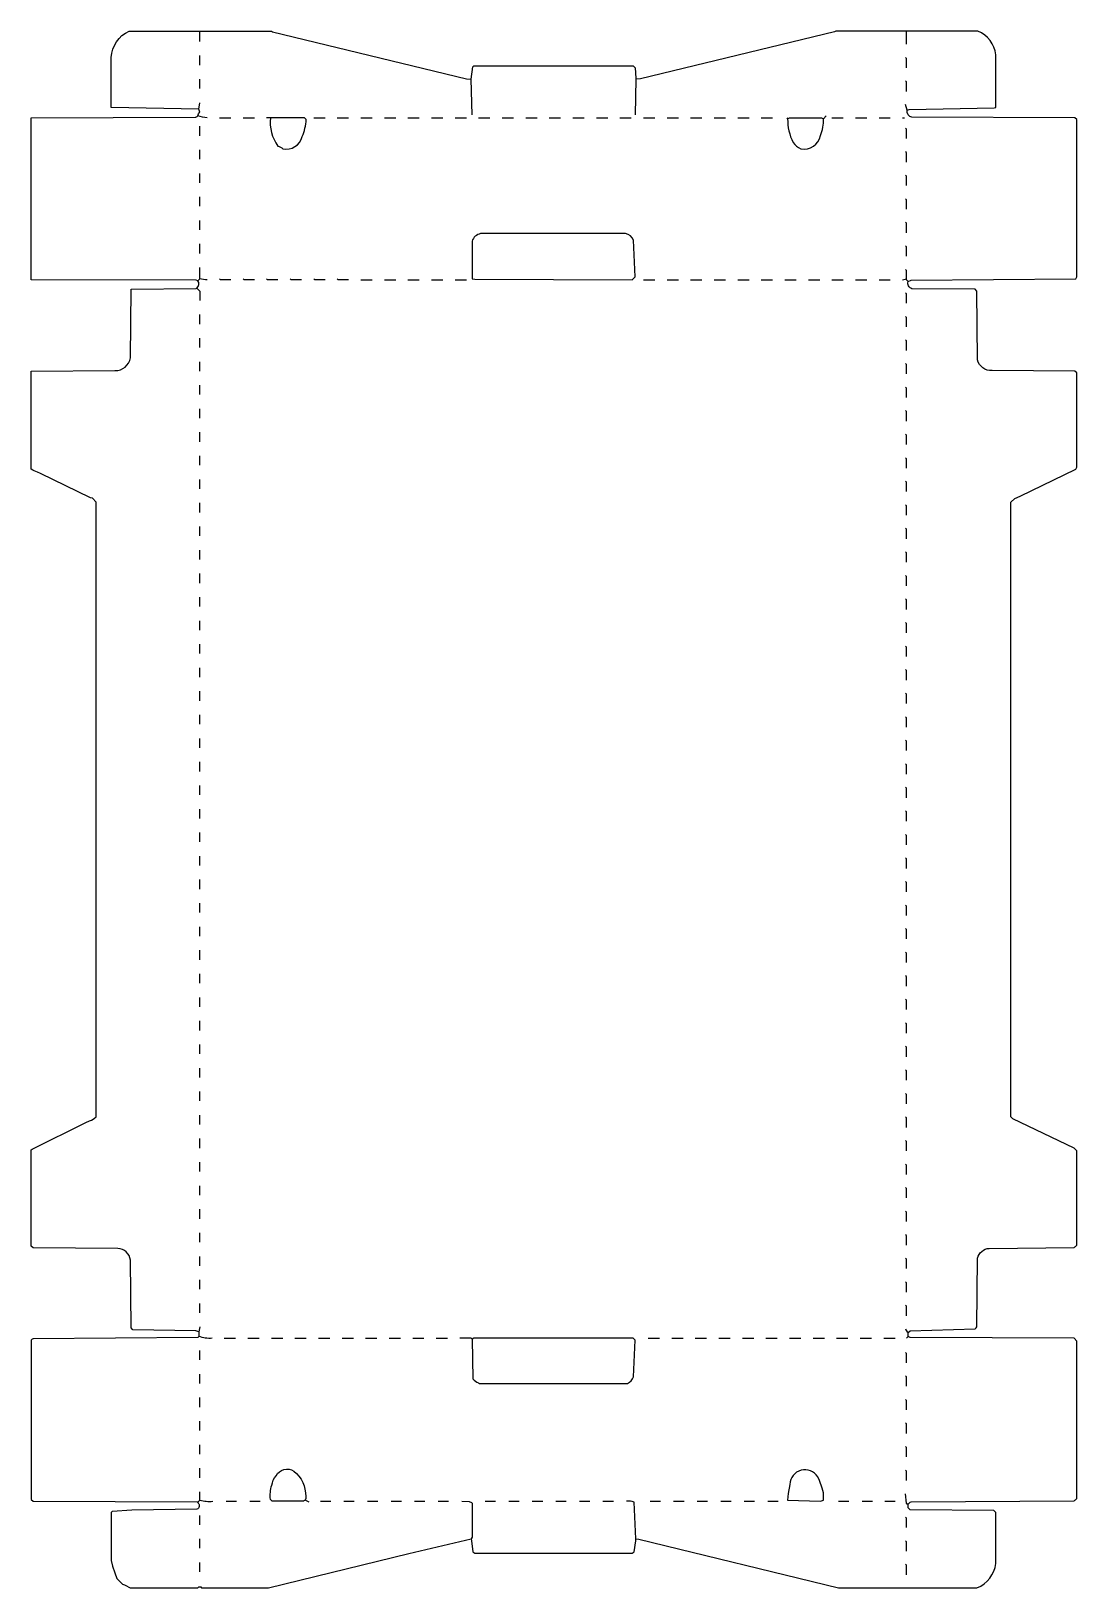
# Model space of a CAD drawing. Extents: x 57 to 1167, y 85 to 1738.
import ezdxf

# ---------------------------------------------------------------- set-up
doc = ezdxf.new("R2010")
doc.units = 0
doc.layers.get('0').update_dxf_attribs({"linetype": 'CONTINUOUS'})

msp = doc.modelspace()

# ---------------------------------------------------------------- linework, layer by layer
at = {"color": 250, "linetype": 'CONTINUOUS'}
for points in [[(234, 1473), (231.997175, 1473.502857), (57, 1474), (57, 1646), (230.997159, 1646.497127, 0.145105), (234, 1648, -0.120666), (236, 1652), (235, 1655), (142, 1657), (142, 1710, -0.281043), (161, 1738), (312, 1738), (313.088235, 1737.352941), (519.067568, 1687.405405), (524, 1687)], [(987, 1654), (989.1, 1654.8), (1079.1, 1656.7), (1081, 1657), (1081, 1713, 0.270737), (1062, 1738), (911, 1738), (909.911765, 1737.352941), (703.932432, 1687.405405), (699, 1687)], [(988, 1472), (991.002825, 1473.502857), (1165.988573, 1474.999869), (1167, 1477), (1167, 1644), (1165, 1646), (992.002857, 1646.49711, -0.405066), (987, 1654), (985, 1660)], [(244, 1646, -0.072922), (234, 1648)], [(311, 1646, 0.188268), (319, 1616, -0.155754), (324, 1613, 0.402213), (344.8, 1626.1, 0.086978), (349, 1644), (347, 1646), (307, 1646)], [(860, 1645, 0.123126), (865.8, 1619.9, 0.137681), (874, 1613, 0.408539), (894.8, 1627.1, 0.106241), (898, 1645)], [(695, 1474), (697, 1476), (698, 1477), (696.521664, 1515.980069, 0.260885), (688, 1523), (534, 1523, 0.265556), (525, 1515), (525, 1475), (528.002958, 1474.497006), (695, 1474)], [(233, 1465, 0.372974), (234, 1473), (236, 1475), (236, 1487)], [(985, 360, 0.132754), (988, 356), (990, 358), (1059, 360), (1060, 361), (1061, 362), (1061.493153, 434.993336, -0.327844), (1074.005433, 445.505554), (1163.994567, 446.494446, 0.113301), (1167, 449), (1167, 549), (1164, 552), (1099, 583), (1097, 585), (1097, 1238), (1101.1, 1241.7), (1106.9, 1244.2), (1166, 1273), (1167, 1275), (1167, 1375), (1165, 1377), (1077.005554, 1377.49432, -0.356765), (1061.493153, 1389.006664), (1061, 1462), (1059, 1464), (992.007243, 1464.492541, -0.418908), (988, 1472), (986, 1474), (986, 1475), (986, 1484), (985, 1485)], [(235, 357), (231.971878, 358.029801), (165, 359), (163, 361), (162.506942, 432.993246, 0.354939), (148.994567, 445.505554), (59, 446), (57, 448), (57, 550), (58, 551), (114.9, 579.2), (119.1, 580.8, 0.067868), (126, 585), (126, 1238), (122, 1242), (120.1, 1242.3), (67.1, 1268.2), (63.9, 1269.7, -0.080162), (57, 1273), (57, 1377), (145.994507, 1377.494383, 0.363731), (162.506847, 1391.006664), (163, 1464), (232.1, 1464.8), (233, 1465), (236, 1462), (236, 1452)], [(236, 362), (235, 357), (235, 352), (234, 351), (59.002841, 349.502873), (58, 349), (57, 348), (57, 179), (59, 177), (233.1, 176.2), (234, 176), (236, 178, 0.087465), (250, 177)], [(249, 350, -0.103236), (235, 352)], [(525, 349), (526, 307, 0.119138), (531.9, 302.8), (533, 302), (690, 302, 0.19657), (696.521664, 309.019931), (698, 348), (696, 350), (527, 350), (525, 349), (524, 350), (512, 350)], [(988, 174, -0.087379), (991.002857, 176.50289), (1163.997143, 177.49711, 0.113587), (1167, 180), (1167, 347), (1164, 350), (990.011233, 350.988509), (988, 352)], [(352, 176), (348, 178), (347.1, 177.8), (346, 177), (313, 177), (311, 179, -0.105124), (312.384615, 193.923077, -0.127255), (317, 204, -0.443683), (336, 209, -0.223949), (348.430769, 182.053846, -0.164613), (348, 178)], [(895, 177), (898, 178), (898, 186), (896.615385, 190.923077), (893.8, 198.9), (892, 203, 0.738294), (862.352941, 194.911765), (860.58, 185.06), (860, 178), (895, 177)], [(699, 137), (701.911765, 136.647059), (914, 85), (1061, 85, 0.270794), (1081, 111), (1081, 165), (1079, 167), (990, 168), (988, 170), (988, 174), (987, 174), (986, 175), (985, 185)], [(234, 176), (234.2, 175.1, -0.553595), (232.992961, 168.492757), (164.007039, 167.507243), (143, 166), (142, 165), (142, 114), (143.405405, 108.067568), (145.7, 100.9), (148, 95), (154, 89), (156.1, 88.2), (156.9, 87.8), (162, 85), (234, 85), (235, 86), (237, 86), (238, 85), (309, 85), (457.911765, 121.352941), (524, 137)], [(514, 177), (521.95122, 176.560976, -0.157188), (525, 175), (525, 139), (524, 137), (524.541176, 134.964706), (525.972973, 123.162162), (528, 122), (695, 122), (697.032, 123.176), (698.7, 135.1), (699, 137), (697.002913, 175.946103, 0.129378), (689, 177)]]:
    msp.add_lwpolyline(points, format="xyb", dxfattribs=at)
for points in [[(236, 1727), (236, 1738)], [(236, 1702), (236, 1712)], [(236, 1677), (236, 1687)], [(525, 1649), (524, 1687), (526, 1700), (527, 1701), (696, 1701), (698, 1699), (698.8, 1687.9), (699, 1687), (698, 1649)], [(235, 1655), (236, 1662)], [(236, 1627), (236, 1637)], [(257, 1646), (269, 1646)], [(282, 1646), (294, 1646)], [(357, 1646), (369, 1646)], [(382, 1646), (394, 1646)], [(407, 1646), (419, 1646)], [(432, 1646), (444, 1646)], [(457, 1646), (469, 1646)], [(482, 1646), (494, 1646)], [(507, 1646), (519, 1646)], [(532, 1646), (544, 1646)], [(557, 1646), (569, 1646)], [(582, 1646), (594, 1646)], [(607, 1646), (619, 1646)], [(632, 1646), (644, 1646)], [(657, 1646), (669, 1646)], [(682, 1646), (694, 1646)], [(707, 1646), (719, 1646)], [(732, 1646), (744, 1646)], [(757, 1646), (769, 1646)], [(782, 1646), (794, 1646)], [(807, 1646), (819, 1646)], [(832, 1646), (844, 1646)], [(859, 1646), (860, 1645), (862, 1646), (896, 1646), (898, 1645), (901, 1648)], [(907, 1646), (919, 1646)], [(932, 1646), (944, 1646)], [(957, 1646), (969, 1646)], [(236, 1602), (236, 1612)], [(236, 1577), (236, 1587)], [(236, 1552), (236, 1562)], [(236, 1527), (236, 1537)], [(236, 1502), (236, 1512)], [(236, 1427), (236, 1437)], [(236, 1402), (236, 1412)], [(236, 1377), (236, 1387)], [(236, 1352), (236, 1362)], [(236, 1327), (236, 1337)], [(236, 1302), (236, 1312)], [(236, 1277), (236, 1287)], [(236, 1252), (236, 1262)], [(236, 1227), (236, 1237)], [(236, 1202), (236, 1212)], [(236, 1177), (236, 1187)], [(236, 1152), (236, 1162)], [(236, 1127), (236, 1137)], [(236, 1102), (236, 1112)], [(236, 1077), (236, 1087)], [(236, 1052), (236, 1062)], [(236, 1027), (236, 1037)], [(236, 1002), (236, 1012)], [(236, 977), (236, 987)], [(236, 952), (236, 962)], [(236, 927), (236, 937)], [(236, 902), (236, 912)], [(236, 877), (236, 887)], [(236, 852), (236, 862)], [(236, 827), (236, 837)], [(236, 802), (236, 812)], [(236, 777), (236, 787)], [(236, 752), (236, 762)], [(236, 727), (236, 737)], [(236, 702), (236, 712)], [(236, 677), (236, 687)], [(236, 652), (236, 662)], [(236, 627), (236, 637)], [(236, 602), (236, 612)], [(236, 577), (236, 587)], [(236, 552), (236, 562)], [(236, 527), (236, 537)], [(236, 502), (236, 512)], [(236, 477), (236, 487)], [(236, 452), (236, 462)], [(236, 427), (236, 437)], [(236, 402), (236, 412)], [(236, 377), (236, 387)], [(262, 350), (274, 350)], [(287, 350), (299, 350)], [(312, 350), (324, 350)], [(337, 350), (349, 350)], [(362, 350), (374, 350)], [(387, 350), (399, 350)], [(412, 350), (424, 350)], [(437, 350), (449, 350)], [(462, 350), (474, 350)], [(487, 350), (499, 350)], [(712, 350), (724, 350)], [(737, 350), (749, 350)], [(762, 350), (774, 350)], [(787, 350), (799, 350)], [(812, 350), (824, 350)], [(837, 350), (849, 350)], [(862, 350), (874, 350)], [(887, 350), (899, 350)], [(912, 350), (924, 350)], [(937, 350), (949, 350)], [(962, 350), (974, 350)], [(986, 350), (988, 352), (988, 356)], [(236, 327), (236, 337)], [(236, 302), (236, 312)], [(236, 277), (236, 287)], [(236, 252), (236, 262)], [(236, 227), (236, 237)], [(236, 202), (236, 212)], [(236, 178), (236, 187)], [(264, 177), (275, 177)], [(289, 177), (300, 177)], [(364, 177), (375, 177)], [(389, 177), (400, 177)], [(414, 177), (425, 177)], [(439, 177), (450, 177)], [(464, 177), (475, 177)], [(489, 177), (500, 177)], [(539, 177), (550, 177)], [(564, 177), (575, 177)], [(589, 177), (600, 177)], [(614, 177), (625, 177)], [(639, 177), (650, 177)], [(664, 177), (675, 177)], [(714, 177), (725, 177)], [(739, 177), (750, 177)], [(764, 177), (775, 177)], [(789, 177), (800, 177)], [(814, 177), (825, 177)], [(839, 177), (850, 177)], [(914, 177), (925, 177)], [(939, 177), (950, 177)], [(963, 177), (974, 177)], [(236, 152), (236, 162)], [(236, 127), (236, 137)], [(236, 102), (236, 112)]]:
    msp.add_lwpolyline(points, dxfattribs=at)
at = {"color": 251, "linetype": 'CONTINUOUS'}
for points in [[(986, 1724), (986, 1738)], [(986, 1699), (986, 1709), (985, 1710)], [(986, 1674), (986, 1684), (985, 1685)], [(986, 1624), (986, 1634), (985, 1635)], [(986, 1599), (986, 1609), (985, 1610)], [(986, 1574), (986, 1584), (985, 1585)], [(986, 1549), (986, 1559), (985, 1560)], [(986, 1524), (986, 1534), (985, 1535)], [(986, 1499), (986, 1509), (985, 1510)], [(407, 1474), (419, 1474)], [(432, 1474), (444, 1474)], [(457, 1474), (469, 1474)], [(482, 1474), (494, 1474)], [(507, 1474), (519, 1474)], [(707, 1474), (719, 1474)], [(732, 1474), (744, 1474)], [(757, 1474), (769, 1474)], [(782, 1474), (794, 1474)], [(807, 1474), (819, 1474)], [(832, 1474), (844, 1474)], [(857, 1474), (869, 1474)], [(882, 1474), (894, 1474)], [(907, 1474), (919, 1474)], [(932, 1474), (944, 1474)], [(957, 1474), (969, 1474)], [(982, 1474), (986, 1475)], [(986, 1449), (986, 1459), (985, 1460)], [(986, 1424), (986, 1434), (985, 1435)], [(986, 1399), (986, 1409), (985, 1410)], [(986, 1374), (986, 1384), (985, 1385)], [(986, 1349), (986, 1359), (985, 1360)], [(986, 1324), (986, 1334), (985, 1335)], [(986, 1299), (986, 1309), (985, 1310)], [(986, 1274), (986, 1284), (985, 1285)], [(986, 1249), (986, 1259), (985, 1260)], [(986, 1224), (986, 1234), (985, 1235)], [(986, 1199), (986, 1209), (985, 1210)], [(986, 1174), (986, 1184), (985, 1185)], [(986, 1149), (986, 1159), (985, 1160)], [(986, 1124), (986, 1134), (985, 1135)], [(986, 1099), (986, 1109), (985, 1110)], [(986, 1074), (986, 1084), (985, 1085)], [(986, 1049), (986, 1059), (985, 1060)], [(986, 1024), (986, 1034), (985, 1035)], [(986, 999), (986, 1009), (985, 1010)], [(986, 974), (986, 984), (985, 985)], [(986, 949), (986, 959), (985, 960)], [(986, 924), (986, 934), (985, 935)], [(986, 899), (986, 909), (985, 910)], [(986, 874), (986, 884), (985, 885)], [(986, 849), (986, 859), (985, 860)], [(986, 824), (986, 834), (985, 835)], [(986, 799), (986, 809), (985, 810)], [(986, 774), (986, 784), (985, 785)], [(986, 749), (986, 759), (985, 760)], [(986, 724), (986, 734), (985, 735)], [(986, 699), (986, 709), (985, 710)], [(986, 674), (986, 684), (985, 685)], [(986, 649), (986, 659), (985, 660)], [(986, 624), (986, 634), (985, 635)], [(986, 599), (986, 609), (985, 610)], [(986, 574), (986, 584), (985, 585)], [(986, 549), (986, 559), (985, 560)], [(986, 524), (986, 534), (985, 535)], [(986, 499), (986, 509), (985, 510)], [(986, 474), (986, 484), (985, 485)], [(986, 449), (986, 459), (985, 460)], [(986, 424), (986, 434), (985, 435)], [(986, 399), (986, 409), (985, 410)], [(986, 374), (986, 384), (985, 385)], [(986, 324), (986, 334), (985, 335)], [(986, 299), (986, 309), (985, 310)], [(986, 274), (986, 284), (985, 285)], [(986, 249), (986, 259), (985, 260)], [(986, 224), (986, 234), (985, 235)], [(986, 199), (986, 209), (985, 210)], [(986, 149), (986, 159), (985, 160)], [(986, 124), (986, 134), (985, 135)], [(986, 99), (986, 109), (985, 110)]]:
    msp.add_lwpolyline(points, dxfattribs=at)
at = {"color": 27, "linetype": 'CONTINUOUS'}
msp.add_lwpolyline([(982, 1646), (984, 1646)], dxfattribs=at)
at = {"color": 251, "linetype": 'CONTINUOUS'}
msp.add_lwpolyline([(244, 1474, -0.078333), (236, 1475)], format="xyb", dxfattribs=at)
at = {"color": 252, "linetype": 'CONTINUOUS'}
for points in [[(269, 1474), (258, 1474), (257, 1475)], [(294, 1474), (283, 1474), (282, 1475)], [(319, 1474), (308, 1474), (307, 1475)], [(344, 1474), (333, 1474), (332, 1475)], [(369, 1474), (358, 1474), (357, 1475)], [(394, 1474), (383, 1474), (382, 1475)]]:
    msp.add_lwpolyline(points, dxfattribs=at)

doc.saveas('drawing.dxf')
